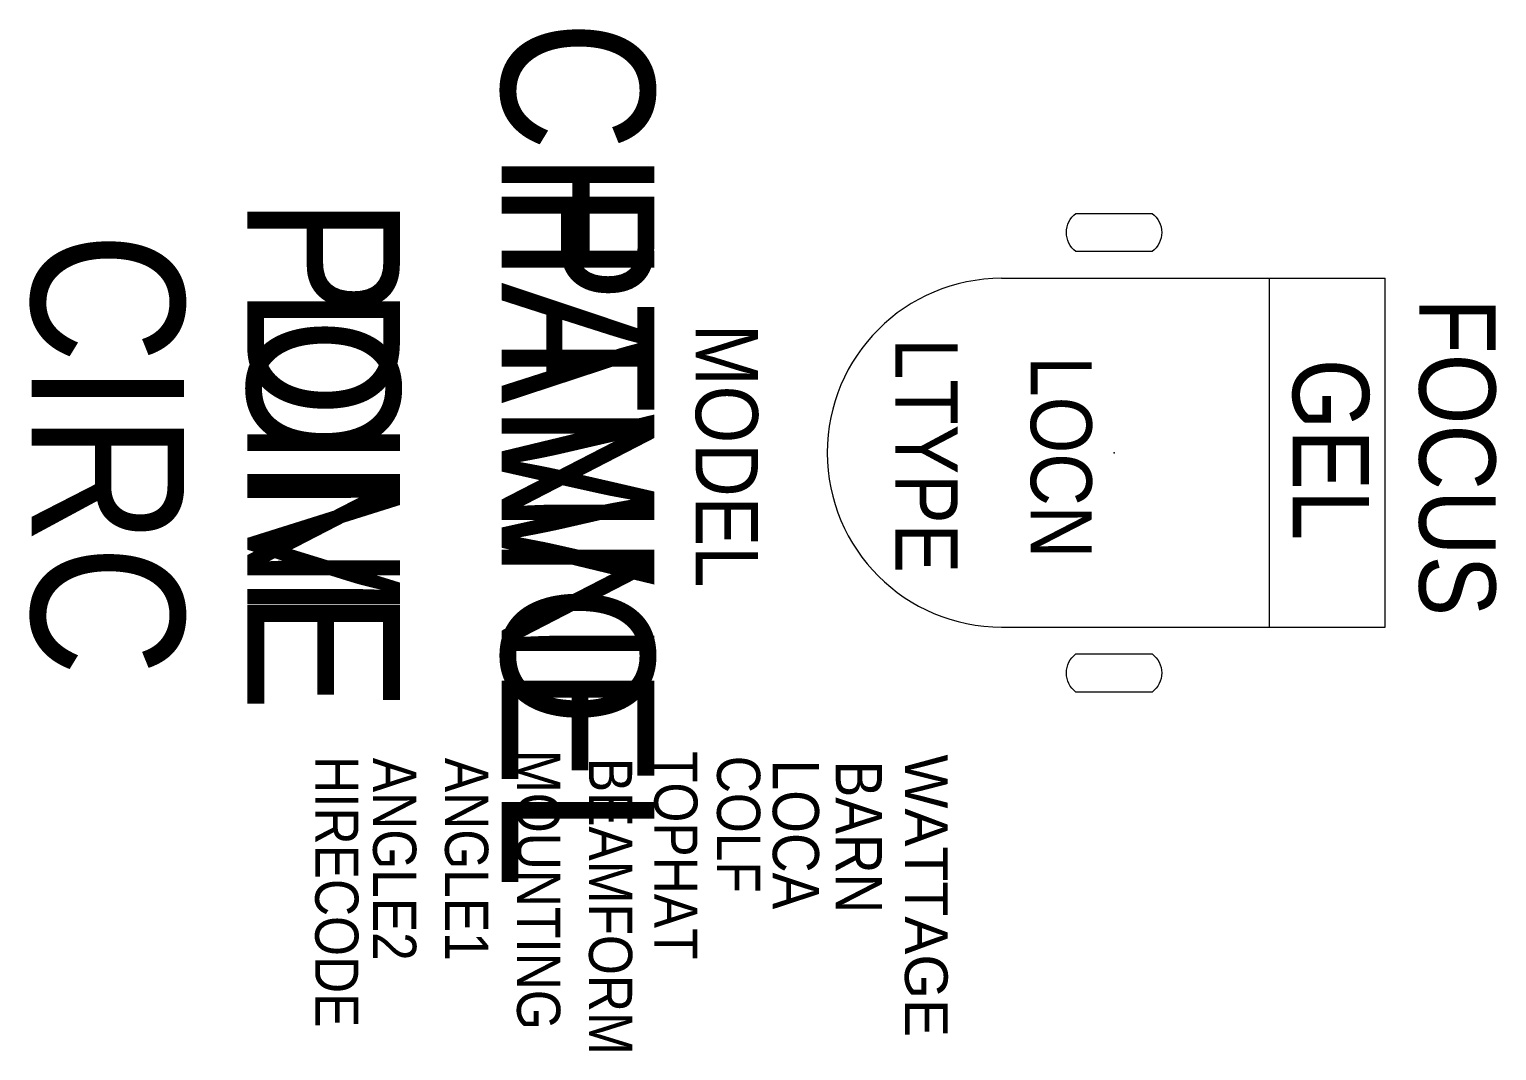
# Model space of a CAD drawing. Extents: x -1165 to -203, y -654 to 15.
import ezdxf
from ezdxf.enums import TextEntityAlignment as Align

# ---------------------------------------------------------------- set-up
doc = ezdxf.new("R2010")
doc.units = 0
doc.header["$MEASUREMENT"] = 0
doc.layers.get('0').update_dxf_attribs({"linetype": 'CONTINUOUS'})
for name, color, linetype in [('CHANNEL', 3, 'CONTINUOUS'), ('CIRC', 6, 'CONTINUOUS'), ('DIMMER', 4, 'CONTINUOUS'), ('FOCUS', 30, 'CONTINUOUS'), ('GEL', 1, 'CONTINUOUS'), ('LANTERNS', 4, 'CONTINUOUS'), ('LOCATION', 7, 'CONTINUOUS'), ('MODEL', 6, 'CONTINUOUS'), ('PATCH', 5, 'CONTINUOUS'), ('PATCH2', 5, 'CONTINUOUS')]:
    doc.layers.add(name, color=color, linetype=linetype)

msp = doc.modelspace()

# ---------------------------------------------------------------- linework, layer by layer
for p, q in [((-527.58, -147.98), (-276.12, -147.98)), ((-352.32, -147.98), (-352.32, -376.58)), ((-276.12, -376.58), (-276.12, -147.98)), ((-527.58, -376.58), (-276.12, -376.58))]:
    msp.add_line(p, q)
msp.add_arc((-527.58, -262.28), 114.3, 90.00078, 269.99922)
msp.add_point((-453.92, -262.28))
at = {"layer": 'LANTERNS', "color": 0}
for points in [[(-478.92, -105.43), (-428.92, -105.43, -0.5), (-428.92, -130.43), (-478.92, -130.43, -0.5), (-478.92, -105.43)], [(-478.92, -394.13), (-428.92, -394.13, -0.5), (-428.92, -419.13), (-478.92, -419.13, -0.5), (-478.92, -394.13)]]:
    msp.add_lwpolyline(points, format="xyb", dxfattribs=at)

# ---------------------------------------------------------------- texts
at = {"layer": 'CHANNEL', "width": 0.89}
msp.add_attdef('CHANNEL', text='', height=100, rotation=270, dxfattribs=at).set_placement((-855.33, -263.14), align=Align.CENTER)
at = {"layer": 'CIRC', "width": 0.89}
msp.add_attdef('CIRC', text='', height=100, rotation=270, dxfattribs=at).set_placement((-1163.43, -263.14), align=Align.CENTER)
at = {"layer": 'DIMMER', "width": 0.89}
msp.add_attdef('DIM', text='', height=100, rotation=270, dxfattribs=at).set_placement((-1021.99, -262.28), align=Align.CENTER)
at = {"layer": 'FOCUS', "width": 0.89}
msp.add_attdef('FOCUS', text='', height=50, rotation=270, dxfattribs=at).set_placement((-253.9, -265.2), align=Align.CENTER)
at = {"layer": 'GEL', "width": 0.89}
msp.add_attdef('GEL', text='', height=50, rotation=270, dxfattribs=at).set_placement((-336.79, -260.19), align=Align.CENTER)
at = {"layer": 'LANTERNS', "color": 0, "width": 0.89, "flags": 1}
for tag, p, s, height in [('MOUNTING', (-845.22, -457.06), 'STANDARD HOOK CLAMP', 28.3047), ('TOPHAT', (-755.26, -457.77), 'Y', 28.3), ('HIRECODE', (-977.49, -461.12), ' ', 28.3), ('ANGLE2', (-939.57, -462.26), '42', 28.305), ('ANGLE1', (-892.4, -462.26), '20', 28.305), ('BEAMFORM', (-798.05, -462.26), 'E', 28.3), ('COLF', (-714.13, -460.88), 'N', 28.3), ('LOCA', (-677.59, -463.41), '', 30.26), ('BARN', (-636.3, -464.06), '1', 30.26)]:
    msp.add_attdef(tag, p, s, height=height, rotation=270, dxfattribs=at)
at = {"layer": 'LANTERNS', "color": 0, "flags": 1}
msp.add_attdef('WATTAGE', (-591, -460.03), '300', height=28, rotation=270, dxfattribs=at)
at = {"layer": 'LOCATION', "width": 0.89}
msp.add_attdef('LOCN', text='', height=40, rotation=270, dxfattribs=at).set_placement((-508.51, -265.22), align=Align.CENTER)
at = {"layer": 'MODEL', "width": 0.89}
for tag, text, height, p in [('MODEL', 'P56 NSP', 40.798, (-728.1, -264.18)), ('LTYPE', '', 40.8, (-597.21, -264.18))]:
    msp.add_attdef(tag, text=text, height=height, rotation=270, dxfattribs=at).set_placement(p, align=Align.CENTER)
at = {"layer": 'PATCH', "width": 0.89}
msp.add_attdef('PONE', text='', height=100, rotation=270, dxfattribs=at).set_placement((-1021.99, -263.14), align=Align.CENTER)
at = {"layer": 'PATCH2', "width": 0.89}
msp.add_attdef('PTWO', text='', height=100, rotation=270, dxfattribs=at).set_placement((-855.33, -263.14), align=Align.CENTER)

doc.saveas('drawing.dxf')
